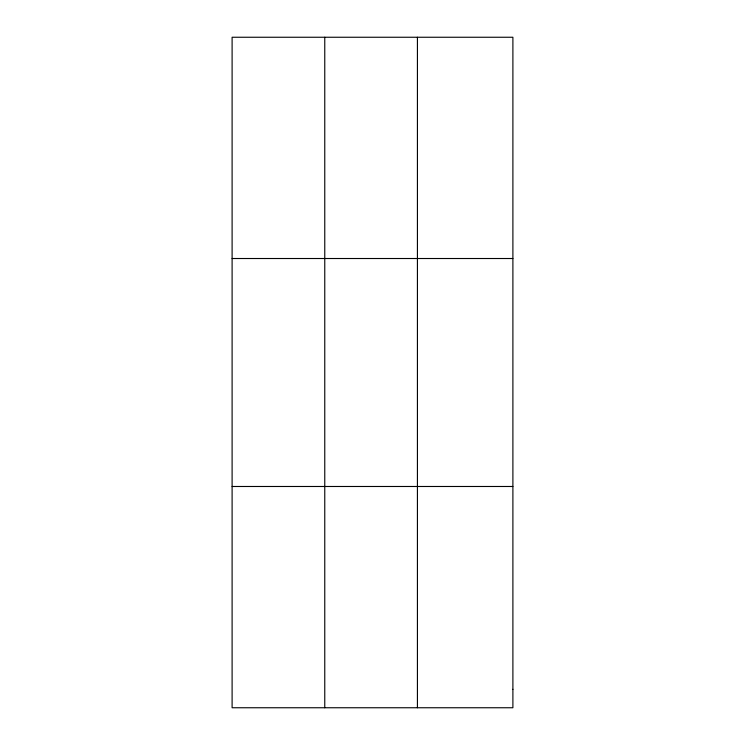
<?xml version="1.0" encoding="UTF-8"?>
<svg xmlns="http://www.w3.org/2000/svg" width="745" height="745" viewBox="0 0 745 745"><rect width="100%" height="100%" fill="white"/><g stroke="black" fill="none" stroke-linecap="round" stroke-linejoin="round"><path stroke-width="1.12" d="M324.764 707.75L324.764 37.25M417.424 707.75L417.424 37.25M232.105 258.515L512.895 258.515M232.105 486.485L512.895 486.485M512.895 689.311L512.895 707.75L232.105 707.75L232.105 37.25L512.895 37.25L512.895 689.311"/></g></svg>
